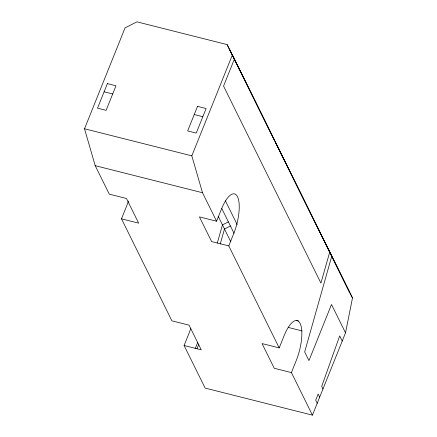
<?xml version="1.0" encoding="UTF-8"?>
<svg xmlns="http://www.w3.org/2000/svg" width="437" height="437" viewBox="0 0 437 437"><rect width="100%" height="100%" fill="white"/><g stroke="black" fill="none" stroke-linecap="round" stroke-linejoin="round"><path stroke-width="0.66" d="M312.439 415.15L345.525 332.857L352.484 297.947L232.375 54.947L191.816 155.84L202.511 192.744L216.588 221.226L199.419 216.894L211.617 241.568L228.786 245.9L279.205 347.901L262.036 343.569L274.234 368.249L291.403 372.581L312.439 415.15L205.139 388.078L184.097 345.509L189.035 333.223A28.247 9.619 -75.8 0 0 190.794 328.345M217.304 243.054L222.455 224.891L228.393 221.881M220.215 244.103L224.487 229.004L230.425 225.995M128.385 201.036A28.247 9.619 -75.8 0 1 126.424 206.548L121.486 218.828L138.655 223.16L126.457 198.485L109.288 194.154L95.206 165.667L84.516 128.768L125.075 27.875L136.95 21.85L227.087 44.59L234.412 59.061L223.547 86.078L320.927 283.1L329.76 251.963L327.111 246.79M216.588 221.226L221.526 208.941A28.247 9.619 -75.8 0 1 237.499 196.716A28.247 9.619 -75.8 0 1 233.724 233.62L228.786 245.9M195.17 348.682L197.677 342.439M196.994 348.731L198.769 344.318M279.205 347.901L284.143 335.621A28.247 9.619 -75.8 0 1 300.115 323.396A28.247 9.619 -75.8 0 1 296.341 360.301L291.403 372.581M104.104 91.803L112.686 93.966M194.236 114.543L202.823 116.706M84.516 128.768L191.816 155.84M95.206 165.667L202.511 192.744M296.477 320.485L298.455 320.982M288.251 327.428L302.076 330.913M184.097 345.509L201.266 349.84L189.068 325.161L171.899 320.829L121.486 218.828M329.143 250.904L331.792 256.077L304.676 351.932L308.959 360.585L331.503 304.496L345.525 332.857M346.011 285.197L352.484 297.947M229.731 49.769L349.25 291.572M227.087 44.59L253.946 98.942M254.553 100.166L274.474 140.468M275.075 141.692L291.982 175.887M292.582 177.111L345.711 284.585M342.231 341.046L339.691 335.906L321.703 386.379L322.976 388.946M225.388 200.78L237.16 224.596M319.682 397.135L318.158 394.048L315.689 400.194L317.213 403.275M221.756 208.449L234.03 233.276M218.232 216.348L230.785 241.748M107.393 83.614L97.522 108.179L106.104 110.343L115.98 85.778L107.393 83.614M197.529 106.355L187.653 130.92L196.24 133.083L206.111 108.518L197.529 106.355"/></g></svg>
